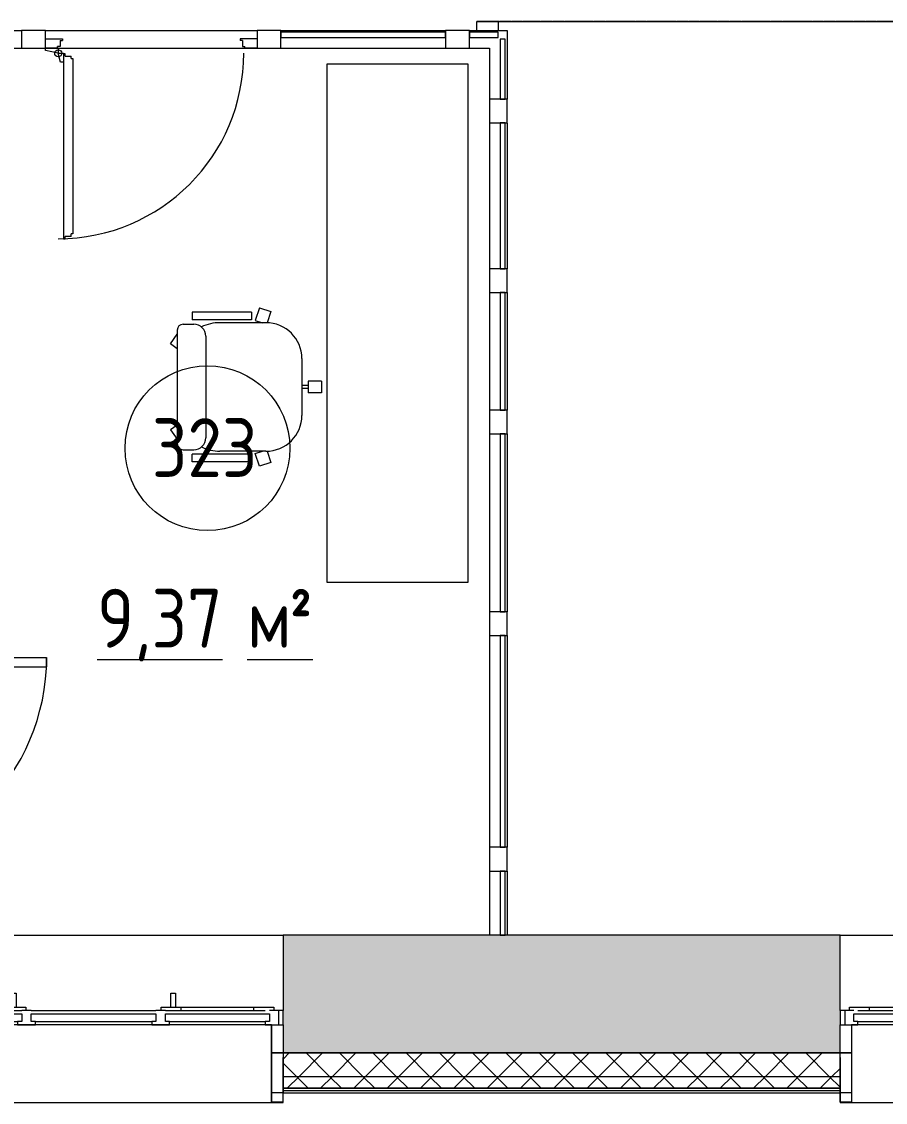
# Model space of a CAD drawing. Header units: millimetres. Extents: x -515342 to 330399, y -224905 to 507333.
# Drawn here: x -304521 to -300854, y 260535 to 265125 of the extents above; entities that cross this region are included whole.
import ezdxf

# ---------------------------------------------------------------- set-up
doc = ezdxf.new("R2010")
doc.units = ezdxf.units.MM
doc.linetypes.add('ASVP_Невидимые', pattern=[5, 3, -2])
doc.linetypes.add('ASVP_Штриховая_ш3 п1_5', pattern=[4.5, 3, -1.5])
doc.layers.get('0').update_dxf_attribs({"lineweight": 0})
for name, color, linetype, lineweight in [('_ Окна', 7, 'Continuous', 0), ('Витраж', 7, 'Continuous', 0), ('Двери', 7, 'Continuous', 0), ('Линии разделители', 7, 'ASVP_Штриховая_ш3 п1_5', 0), ('Марки помещений', 7, 'Continuous', 0), ('Мебель', 7, 'Continuous', 0), ('Окна', 7, 'Continuous', 0), ('Панели витража', 7, 'Continuous', 0), ('Перекрытие', 7, 'Continuous', 0), ('Стены внутренние', 7, 'Continuous', 0), ('Стены наружные', 7, 'Continuous', 0), ('Стены несущие', 7, 'Continuous', 0), ('Стены отделка', 7, 'Continuous', 0), ('Стены штриховка', 7, 'Continuous', 0)]:
    doc.layers.add(name, color=color, linetype=linetype, lineweight=lineweight)
doc.styles.add('GOST Common_1', font='', dxfattribs={"width": 0.9, "height": 250})
doc.styles.add('GOST Common_2', font='', dxfattribs={"width": 0.9, "height": 250})
doc.styles.get('GOST Common_1').set_extended_font_data('GOST Common')
doc.styles.get('GOST Common_2').set_extended_font_data('GOST Common')
pattern_1 = [(45, (0, 0), (-70.71068, 70.71068), []), (135, (0, 0), (-70.71068, -70.71068), [])]

# ---------------------------------------------------------------- blocks, each defined once
blk = doc.blocks.new('Окно_ПВХ_3Створки_1Фрамуга-верх - АР_Окно_ОП_1820_h_х2370_3ст2фр-в-9801112-О_АР_П_3__6_750_План 3 этажа')
at = {"layer": '_ Окна'}
for p, q in [((-1129, 130), (-1205, 130)), ((-1205, 130), (-1205, 70)), ((-1185, 70), (-1185, 130)), ((-1147, 84), (-1147, 116)), ((-1147, 116), (-1129, 116)), ((-1129, 116), (-1129, 130)), ((-723, 116), (-1129, 116)), ((-647, 130), (-723, 130)), ((-723, 130), (-723, 116)), ((-723, 116), (-705, 116)), ((-705, 116), (-705, 84)), ((-665, 84), (-665, 116)), ((-665, 116), (-647, 116)), ((-647, 116), (-647, 130)), ((647, 116), (-647, 116)), ((723, 130), (647, 130)), ((647, 130), (647, 116)), ((647, 116), (665, 116)), ((665, 116), (665, 84)), ((705, 84), (705, 116)), ((705, 116), (723, 116)), ((723, 116), (723, 130)), ((1129, 116), (723, 116)), ((1129, 130), (1129, 116)), ((1205, 130), (1129, 130)), ((1129, 116), (1147, 116)), ((1147, 116), (1147, 84)), ((1185, 70), (1185, 130)), ((1205, 70), (1205, 130)), ((-1205, 70), (-1147, 70)), ((-1165, 56), (-1165, 70)), ((-1080, 56), (-1165, 56)), ((-705, 84), (-1147, 84)), ((-1080, 70), (-1080, 56)), ((-772, 70), (-772, 56)), ((-687, 56), (-772, 56)), ((-705, 70), (-665, 70)), ((-687, 70), (-687, 56)), ((665, 84), (-665, 84)), ((665, 70), (705, 70)), ((687, 56), (687, 70)), ((772, 56), (687, 56)), ((1147, 84), (705, 84)), ((772, 70), (772, 56)), ((1080, 70), (1080, 56)), ((1165, 56), (1080, 56)), ((1147, 70), (1205, 70)), ((1165, 70), (1165, 56))]:
    blk.add_line(p, q, dxfattribs=at)
at = {"layer": 'Окна'}
for p, q in [((-1129, 130), (-723, 130)), ((-647, 130), (647, 130)), ((723, 130), (1129, 130)), ((-705, 70), (-1129, 70)), ((-772, 56), (-1080, 56)), ((-748.5, -4), (-748.5, 56)), ((-728.5, 56), (-728.5, -4)), ((665, 70), (-665, 70)), ((1129, 70), (705, 70)), ((728.5, -4), (728.5, 56)), ((748.5, 56), (748.5, -4)), ((1080, 56), (772, 56)), ((-728.5, -4), (-748.5, -4)), ((748.5, -4), (728.5, -4))]:
    blk.add_line(p, q, dxfattribs=at)
blk = doc.blocks.new('Окно_ПВХ_3Створки_1Фрамуга-верх - АР_Окно_ОП_1820_h_х1570_3ст2фр-в-V3-О_АР_П_3__6_750_План 3 этажа')
at = {"layer": '_ Окна'}
for p, q in [((-729, 130), (-805, 130)), ((-805, 130), (-805, 70)), ((-785, 70), (-785, 130)), ((-747, 84), (-747, 116)), ((-747, 116), (-729, 116)), ((-729, 116), (-729, 130)), ((-323, 116), (-729, 116)), ((-247, 130), (-323, 130)), ((-323, 130), (-323, 116)), ((-323, 116), (-305, 116)), ((-305, 116), (-305, 84)), ((-265, 84), (-265, 116)), ((-265, 116), (-247, 116)), ((-247, 116), (-247, 130)), ((247, 116), (-247, 116)), ((323, 130), (247, 130)), ((247, 130), (247, 116)), ((247, 116), (265, 116)), ((265, 116), (265, 84)), ((305, 84), (305, 116)), ((305, 116), (323, 116)), ((323, 116), (323, 130)), ((729, 116), (323, 116)), ((729, 130), (729, 116)), ((805, 130), (729, 130)), ((729, 116), (747, 116)), ((747, 116), (747, 84)), ((785, 70), (785, 130)), ((805, 70), (805, 130)), ((-805, 70), (-747, 70)), ((-765, 56), (-765, 70)), ((-680, 56), (-765, 56)), ((-305, 84), (-747, 84)), ((-680, 70), (-680, 56)), ((-372, 70), (-372, 56)), ((-287, 56), (-372, 56)), ((-305, 70), (-265, 70)), ((-287, 70), (-287, 56)), ((265, 84), (-265, 84)), ((265, 70), (305, 70)), ((287, 56), (287, 70)), ((372, 56), (287, 56)), ((747, 84), (305, 84)), ((372, 70), (372, 56)), ((680, 70), (680, 56)), ((765, 56), (680, 56)), ((747, 70), (805, 70)), ((765, 70), (765, 56))]:
    blk.add_line(p, q, dxfattribs=at)
at = {"layer": 'Окна'}
for p, q in [((-729, 130), (-323, 130)), ((-247, 130), (247, 130)), ((323, 130), (729, 130)), ((-305, 70), (-729, 70)), ((-372, 56), (-680, 56)), ((-348.5, -4), (-348.5, 56)), ((-328.5, 56), (-328.5, -4)), ((265, 70), (-265, 70)), ((729, 70), (305, 70)), ((328.5, -4), (328.5, 56)), ((348.5, 56), (348.5, -4)), ((680, 56), (372, 56)), ((-328.5, -4), (-348.5, -4)), ((348.5, -4), (328.5, -4))]:
    blk.add_line(p, q, dxfattribs=at)
blk = doc.blocks.new('Прямоугольный импост - АР_Откос_Металлический_50х330 Коричневый Левый-9899771-О_АР_П_3__6_750_План 3 этажа')
at = {"layer": 'Витраж'}
for p, q in [((24023.4, 2594.9), (21713.4, 2594.9)), ((21713.4, 2264.9), (24023.4, 2264.9))]:
    blk.add_line(p, q, dxfattribs=at)
blk = doc.blocks.new('Прямоугольный импост - АР_Откос_Металлический_50х330 Коричневый Правый-V12-О_АР_П_3__6_750_План 3 этажа')
at = {"layer": 'Витраж', "lineweight": 18}
for p, q in [((-50, -40), (-50, 290)), ((-50, 290), (-49, 290)), ((-49, 290), (-49, -39)), ((-1, -39), (-1, 150)), ((-1, 150), (0, 150)), ((0, 150), (0, -40)), ((0, -40), (-50, -40)), ((-49, -39), (-1, -39))]:
    blk.add_line(p, q, dxfattribs=at)
blk = doc.blocks.new('Прямоугольный импост - АР_Откос_Металлический_50х330 Белый Левый-V16-О_АР_П_3__6_750_План 3 этажа')
at = {"layer": 'Витраж'}
for p, q in [((83984.6, 2594.9), (82474.6, 2594.9)), ((82474.6, 2264.9), (83984.6, 2264.9))]:
    blk.add_line(p, q, dxfattribs=at)
blk = doc.blocks.new('Прямоугольный импост - АР_Откос_Металлический_50х330 Белый Левый-V18-О_АР_П_3__6_750_План 3 этажа')
at = {"layer": 'Витраж', "lineweight": 18}
for p, q in [((-50, 290), (-50, -40)), ((-49, 290), (-50, 290)), ((-49, -39), (-49, 290)), ((0, 150), (-1, 150)), ((-1, 150), (-1, -39)), ((0, -40), (0, 150)), ((-50, -40), (0, -40)), ((-1, -39), (-49, -39))]:
    blk.add_line(p, q, dxfattribs=at)
blk = doc.blocks.new('СД_Люблино_Фасады_rvt-1-О_АР_П_3__6_750_План 3 этажа')
at = {"layer": 'Стены внутренние'}
h = blk.add_hatch(dxfattribs=at)
h.set_pattern_fill('FP_1', color=256, style=0, pattern_type=2)
h.set_pattern_definition([(45, (0, 0), (-224.5064, 224.5064), []), (45, (224.5, 0), (-224.5064, 224.5064), [396.875, -79.375, 3.353, -76.022])])
h.paths.add_polyline_path([(85325, 2475), (85325, 2975), (84034.6, 2975), (84034.6, 2475), (84354.2, 2475)])
h.paths.add_polyline_path([(82424.6, 2475), (82424.6, 2975), (80024.6, 2975), (80024.6, 2475), (82310.6, 2475)])
h.paths.add_polyline_path([(77614.6, 2475), (77614.6, 2975), (76428.8, 2975), (76428.8, 2475), (77457.1, 2475)])
h.paths.add_polyline_path([(73880.8, 2475), (74018.8, 2475), (74018.8, 2975), (71654.3, 2975), (71654.3, 2475), (73625.3, 2475)])
h.paths.add_polyline_path([(70044.3, 2475), (70044.3, 2975), (68833.2, 2975), (68833.2, 2475), (69547.1, 2475)])
h.paths.add_polyline_path([(67223.2, 2475), (67223.2, 2975), (66055, 2975), (66055, 2475), (66983.7, 2475)])
h.paths.add_polyline_path([(64445, 2475), (64445, 2975), (63279.5, 2975), (63279.5, 2475), (64429.2, 2475)])
h.paths.add_polyline_path([(61669.5, 2475), (61669.5, 2975), (59270, 2975), (59270, 2475), (61619.2, 2475)])
h.paths.add_polyline_path([(56860, 2475), (56860, 2975), (55705, 2975), (55705, 2475), (56765.7, 2475)])
h.paths.add_polyline_path([(53295, 2475), (53295, 2975), (52107.5, 2975), (52107.5, 2475), (53189.4, 2475)])
h.paths.add_polyline_path([(49697.5, 2475), (49697.5, 2975), (48505, 2975), (48505, 2475), (49613.1, 2475)])
h.paths.add_polyline_path([(46036.8, 2475), (46095, 2475), (46095, 2975), (44880, 2975), (44880, 2475), (45525.9, 2475)])
h.paths.add_polyline_path([(42470, 2475), (42470, 2975), (40100.1, 2975), (40100.1, 2475), (42460.5, 2475)])
h.paths.add_polyline_path([(38490.1, 2475), (38490.1, 2975), (37284.2, 2975), (37284.2, 2475), (38373.4, 2475)])
h.paths.add_polyline_path([(35563.4, 2475), (35674.2, 2475), (35674.2, 2975), (34486.9, 2975), (34486.9, 2475), (35308, 2475)])
h.paths.add_polyline_path([(32753.5, 2475), (32876.9, 2475), (32876.9, 2975), (31722.6, 2975), (31722.6, 2475), (32242.6, 2475)])
h.paths.add_polyline_path([(29943.5, 2475), (30112.6, 2475), (30112.6, 2975), (27685.9, 2975), (27685.9, 2475), (29688.1, 2475)])
h.paths.add_polyline_path([(25275.9, 2475), (25275.9, 2975), (24073.4, 2975), (24073.4, 2475), (25090, 2475)])
h.paths.add_polyline_path([(21663.4, 2475), (21663.4, 2975), (19290.9, 2975), (19290.9, 2475), (21513.7, 2475)])
h.paths.add_polyline_path([(17680.9, 2475), (17680.9, 2975), (16335, 2975), (16335, 2475), (17426.5, 2475)])
at = {"layer": 'Стены наружные'}
h = blk.add_hatch(dxfattribs=at)
h.set_pattern_fill('FP_5', color=256, style=0, pattern_type=2)
h.set_pattern_definition(pattern_1)
h.paths.add_polyline_path([(77457.1, 2374.9), (77614.6, 2374.9), (77614.6, 2474.9), (76428.8, 2474.9), (76428.8, 2374.9), (77201.6, 2374.9)])
h.paths.add_polyline_path([(73880.8, 2374.9), (74018.8, 2374.9), (74018.8, 2474.9), (71654.3, 2474.9), (71654.3, 2374.9), (73625.3, 2374.9)])
h.paths.add_polyline_path([(70044.3, 2374.9), (70044.3, 2474.9), (68833.2, 2474.9), (68833.2, 2374.9), (69027.3, 2374.9)])
h.paths.add_polyline_path([(66983.7, 2374.9), (67223.2, 2374.9), (67223.2, 2474.9), (66055, 2474.9), (66055, 2374.9), (66472.8, 2374.9)])
h.paths.add_polyline_path([(64445, 2374.9), (64445, 2474.9), (63279.5, 2474.9), (63279.5, 2374.9), (64429.2, 2374.9)])
h.paths.add_polyline_path([(61363.8, 2374.9), (61669.5, 2374.9), (61669.5, 2474.9), (60240, 2474.9), (60240, 2374.9), (61108.3, 2374.9)])
h = blk.add_hatch(dxfattribs=at)
h.set_pattern_fill('FP_5', color=256, style=0, pattern_type=2)
h.set_pattern_definition(pattern_1)
h.paths.add_polyline_path([(77614.6, 2324.9), (77614.6, 2374.9), (76428.8, 2374.9), (76428.8, 2324.9), (77457.1, 2324.9)])
h.paths.add_polyline_path([(73625.3, 2324.9), (74018.8, 2324.9), (74018.8, 2374.9), (71654.3, 2374.9), (71654.3, 2324.9), (73114.5, 2324.9)])
h.paths.add_polyline_path([(70044.3, 2324.9), (70044.3, 2374.9), (68833.2, 2374.9), (68833.2, 2324.9), (69027.3, 2324.9)])
h.paths.add_polyline_path([(67223.2, 2324.9), (67223.2, 2374.9), (66055, 2374.9), (66055, 2324.9), (66983.7, 2324.9)])
h.paths.add_polyline_path([(63918.3, 2324.9), (64445, 2324.9), (64445, 2374.9), (63279.5, 2374.9), (63279.5, 2324.9), (63407.4, 2324.9)])
h.paths.add_polyline_path([(61363.8, 2324.9), (61669.5, 2324.9), (61669.5, 2374.9), (60240, 2374.9), (60240, 2324.9), (61108.3, 2324.9)])
at = {"layer": 'Стены внутренние'}
for p, q in [((70044.3, 2975), (71654.3, 2975)), ((74018.8, 2975), (76428.8, 2975)), ((71654.3, 2475), (71605.3, 2475)), ((74067.8, 2475), (74018.8, 2475)), ((71653.5, 2304.9), (71605.1, 2304.9)), ((74067.9, 2304.9), (74019.6, 2304.9))]:
    blk.add_line(p, q, dxfattribs=at)
at = {"layer": 'Стены наружные'}
for p, q in [((71605.3, 2474.9), (71654.3, 2474.9)), ((74018.8, 2474.9), (74067.8, 2474.9))]:
    blk.add_line(p, q, dxfattribs=at)
at = {"layer": 'Стены несущие'}
for p, q in [((74018.8, 2975), (71654.3, 2975)), ((71654.3, 2975), (71654.3, 2655)), ((74018.8, 2655), (74018.8, 2975)), ((71654.3, 2595), (71654.3, 2475)), ((74018.8, 2475), (74018.8, 2595)), ((71654.3, 2475), (74018.8, 2475))]:
    blk.add_line(p, q, dxfattribs=at)
at = {"layer": 'Стены отделка', "lineweight": 9}
for p, q in [((74018.8, 2474.9), (71654.3, 2474.9)), ((71654.3, 2474.9), (71654.3, 2374.9)), ((74018.8, 2374.9), (74018.8, 2474.9)), ((71654.3, 2374.9), (71654.3, 2324.9)), ((74018.8, 2324.9), (74018.8, 2374.9)), ((71654.3, 2324.9), (71654.3, 2314.9)), ((71654.3, 2314.9), (71654.3, 2304.9)), ((71654.3, 2304.9), (74018.8, 2304.9)), ((74018.8, 2314.9), (74018.8, 2324.9)), ((74018.8, 2304.9), (74018.8, 2314.9))]:
    blk.add_line(p, q, dxfattribs=at)
at = {"layer": 'Стены штриховка'}
for p, q in [((71654.3, 2374.9), (74018.8, 2374.9)), ((71654.3, 2324.9), (74018.8, 2324.9)), ((74018.8, 2324.9), (71654.3, 2324.9)), ((71654.3, 2314.9), (74018.8, 2314.9))]:
    blk.add_line(p, q, dxfattribs=at)
at = {"layer": 'Витраж', "lineweight": 9}
for name, p in [('Прямоугольный импост - АР_Откос_Металлический_50х330 Белый Левый-V16-О_АР_П_3__6_750_План 3 этажа', (-12380.4, 0)), ('Прямоугольный импост - АР_Откос_Металлический_50х330 Белый Левый-V18-О_АР_П_3__6_750_План 3 этажа', (71654.3, 2304.9)), ('Прямоугольный импост - АР_Откос_Металлический_50х330 Коричневый Левый-9899771-О_АР_П_3__6_750_План 3 этажа', (52355.4, 0))]:
    blk.add_blockref(name, p, dxfattribs=at)
at = {"layer": 'Витраж', "lineweight": 9, "extrusion": (0, 0, -1)}
blk.add_blockref('Прямоугольный импост - АР_Откос_Металлический_50х330 Коричневый Правый-V12-О_АР_П_3__6_750_План 3 этажа', (-74018.8, 2304.9), dxfattribs=at)
at = {"layer": 'Окна', "lineweight": 9, "rotation": 180}
for name, p in [('Окно_ПВХ_3Створки_1Фрамуга-верх - АР_Окно_ОП_1820_h_х1570_3ст2фр-в-V3-О_АР_П_3__6_750_План 3 этажа', (70849.3, 2725)), ('Окно_ПВХ_3Створки_1Фрамуга-верх - АР_Окно_ОП_1820_h_х2370_3ст2фр-в-9801112-О_АР_П_3__6_750_План 3 этажа', (75223.8, 2725))]:
    blk.add_blockref(name, p, dxfattribs=at)
blk = doc.blocks.new('Дверь_Деревянная_1 полотно - АР_Дверь_Межкомнатная_900х2000h_полотно__Г_Пр-9141869-О_АР_П_3__6_750_План 3 этажа')
at = {"layer": 'Двери', "lineweight": 18}
for p, q in [((-450, 95), (-450, 995)), ((-450, 995), (-410, 995)), ((-410, 95), (-410, 995)), ((-480, 95), (-450, 95)), ((-480, 95), (-480, 25)), ((-450, 55), (-450, 95)), ((-410, 95), (-450, 95)), ((480, 95), (450, 95)), ((450, 55), (450, 95)), ((480, 95), (480, 25)), ((-450, 55), (-440, 55)), ((-440, 25), (-440, 55)), ((450, 55), (440, 55)), ((440, 25), (440, 55)), ((-480, 25), (-440, 25)), ((480, 25), (440, 25))]:
    blk.add_line(p, q, dxfattribs=at)
at = {"layer": 'Двери', "linetype": 'ASVP_Невидимые', "lineweight": 18}
for p, q in [((-500, 95), (-500, 75)), ((-480, 95), (-500, 95)), ((480, 95), (500, 95)), ((500, 95), (500, 75)), ((-500, 25), (-480, 25)), ((500, 25), (480, 25))]:
    blk.add_line(p, q, dxfattribs=at)
at = {"layer": 'Двери', "lineweight": 18}
blk.add_arc((-450, 95), 900, 0, 90, dxfattribs=at)
blk = doc.blocks.new('Панели_Витраж ТПТ75_Заполнение - АР_ПанельВитража_ТПТ75_Стекло многослойное огнестойкое_22мм-9716437-О_АР_П_3__6_750_План 3 этажа')
at = {"layer": 'Панели витража', "lineweight": 18}
for p, q in [((61.4, -7.5), (-61.4, -7.5)), ((-61.4, -7.5), (-61.4, -29.5)), ((-61.4, -29.5), (61.4, -29.5)), ((61.4, -29.5), (61.4, -7.5))]:
    blk.add_line(p, q, dxfattribs=at)
blk = doc.blocks.new('Панели_Витраж ТПТ75_Заполнение - АР_ПанельВитража_ТПТ75_Стекло многослойное огнестойкое_22мм-9688157-О_АР_П_3__6_750_План 3 этажа')
at = {"layer": 'Панели витража', "lineweight": 18}
for p, q in [((136.2, -7.5), (-136.2, -7.5)), ((-136.2, -7.5), (-136.2, -29.5)), ((-136.2, -29.5), (136.2, -29.5)), ((136.2, -29.5), (136.2, -7.5))]:
    blk.add_line(p, q, dxfattribs=at)
blk = doc.blocks.new('Прямоугольный импост - АР_Импост_ТПТ75_101х75-9716435-О_АР_П_3__6_750_План 3 этажа')
at = {"layer": 'Витраж'}
for p, q in [((72444.8, 6817.5), (72605, 6817.5)), ((72444.8, 6742.5), (72530, 6742.5))]:
    blk.add_line(p, q, dxfattribs=at)
blk = doc.blocks.new('Прямоугольный импост - АР_Импост_ТПТ75_101х75-9688156-О_АР_П_3__6_750_План 3 этажа')
at = {"layer": 'Витраж'}
for p, q in [((72530, 3247.4), (72530, 2975)), ((72605, 3247.4), (72605, 2975))]:
    blk.add_line(p, q, dxfattribs=at)
blk = doc.blocks.new('Прямоугольный импост - АР_Импост_ТПТ75_101х75-9684602-О_АР_П_3__6_750_План 3 этажа')
at = {"layer": 'Витраж'}
for p, q in [((70330, 6817.5), (70543.8, 6817.5)), ((70330, 6742.5), (70543.8, 6742.5))]:
    blk.add_line(p, q, dxfattribs=at)
blk = doc.blocks.new('Прямоугольный импост - АР_Импост_ТПТ75_101х75-9383812-О_АР_П_3__6_750_План 3 этажа')
at = {"layer": 'Витраж', "lineweight": 18}
for p, q in [((-50.5, 37.5), (50.5, 37.5)), ((-50.5, -37.5), (-50.5, 37.5)), ((50.5, 37.5), (50.5, -37.5)), ((50.5, -37.5), (-50.5, -37.5))]:
    blk.add_line(p, q, dxfattribs=at)
blk = doc.blocks.new('ПанелиВитражаМП500_Дверь_Алюминиевая_1 полотно - АР_Дверь_МП-500_Средник_РучкаПрямая_Пр-9383815-О_АР_П_3__6_750_План 3 этажа')
at = {"layer": 'Двери', "lineweight": 18}
for p, q in [((-449.5, 2.5), (-377.5, 2.5)), ((-377.5, 2.5), (-377.5, -4.5)), ((377.5, 2.5), (377.5, -4.5)), ((449.5, 2.5), (377.5, 2.5)), ((-395, -37.5), (-449.5, -37.5)), ((-449.5, -47.5), (-449.5, -37.5)), ((-449.5, -37.5), (-397.5, -37.5)), ((-387.5, -30.5), (-397.5, -30.5)), ((-397.5, -37.5), (-397.5, -30.5)), ((-395, -37.5), (-395, -59.5)), ((-387.5, -4.5), (-387.5, -30.5)), ((-387.5, -4.5), (-377.5, -4.5)), ((387.5, -4.5), (377.5, -4.5)), ((387.5, -4.5), (387.5, -30.5)), ((387.5, -30.5), (397.5, -30.5)), ((397.5, -37.5), (397.5, -30.5)), ((449.5, -37.5), (397.5, -37.5)), ((-395, -59.5), (-449.5, -47.5)), ((-385, -97), (-395, -59.5)), ((-395, -59.5), (-373, -59.5)), ((-373, -59.5), (-373, -62)), ((-373, -62), (-373, -847)), ((-366, -62), (-373, -62)), ((-366, -72), (-366, -62)), ((-366, -72), (-340, -72)), ((-340, -82), (-340, -72)), ((-340, -82), (-333, -82)), ((-333, -82), (-333, -827)), ((-373, -97), (-385, -97)), ((-373, -847), (-366, -847)), ((-366, -847), (-366, -837)), ((-340, -837), (-366, -837)), ((-340, -837), (-340, -827)), ((-333, -827), (-340, -827))]:
    blk.add_line(p, q, dxfattribs=at)
blk.add_circle((-395, -59.5), 15, dxfattribs=at)
blk.add_arc((-395, -59.5), 787.5, 270, 360, dxfattribs=at)
blk = doc.blocks.new('Прямоугольный импост - АР_Импост_ТПТ75_101х75-9336405-О_АР_П_3__6_750_План 3 этажа')
at = {"layer": 'Витраж'}
for p, q in [((70644.8, 6817.5), (71543.8, 6817.5)), ((70644.8, 6742.5), (71543.8, 6742.5))]:
    blk.add_line(p, q, dxfattribs=at)
blk = doc.blocks.new('Панели_Витраж ТПТ75_Заполнение - АР_ПанельВитража_ТПТ75_Стекло многослойное огнестойкое_22мм-9383840-О_АР_П_3__6_750_План 3 этажа')
at = {"layer": 'Панели витража', "lineweight": 18}
for p, q in [((349.5, -7.5), (-349.5, -7.5)), ((-349.5, -7.5), (-349.5, -29.5)), ((-349.5, -29.5), (349.5, -29.5)), ((349.5, -29.5), (349.5, -7.5))]:
    blk.add_line(p, q, dxfattribs=at)
blk = doc.blocks.new('Прямоугольный импост - АР_Импост_ТПТ75_101х75-9336338-О_АР_П_3__6_750_План 3 этажа')
at = {"layer": 'Витраж'}
for p, q in [((71644.8, 6817.5), (72343.8, 6817.5)), ((71644.8, 6742.5), (72343.8, 6742.5))]:
    blk.add_line(p, q, dxfattribs=at)
blk = doc.blocks.new('Панели_Витраж ТПТ75_Заполнение - АР_ПанельВитража_ТПТ75_Стекло многослойное огнестойкое_22мм-9681578-О_АР_П_3__6_750_План 3 этажа')
at = {"layer": 'Панели витража', "lineweight": 18}
for p, q in [((127.3, -7.5), (-127.3, -7.5)), ((-127.3, -7.5), (-127.3, -29.5)), ((-127.3, -29.5), (127.3, -29.5)), ((127.3, -29.5), (127.3, -7.5))]:
    blk.add_line(p, q, dxfattribs=at)
blk = doc.blocks.new('Прямоугольный импост - АР_Импост_ТПТ75_101х75-9716436-О_АР_П_3__6_750_План 3 этажа')
at = {"layer": 'Витраж'}
for p, q in [((72605, 6817.5), (72605, 6525.4)), ((72530, 6742.5), (72530, 6525.4))]:
    blk.add_line(p, q, dxfattribs=at)
blk = doc.blocks.new('Прямоугольный импост - АР_Импост_ТПТ75_101х75-9336356-О_АР_П_3__6_750_План 3 этажа')
at = {"layer": 'Витраж', "lineweight": 18}
for p, q in [((-50.5, 37.5), (50.5, 37.5)), ((-50.5, -37.5), (-50.5, 37.5)), ((50.5, 37.5), (50.5, -37.5)), ((50.5, -37.5), (-50.5, -37.5))]:
    blk.add_line(p, q, dxfattribs=at)
blk = doc.blocks.new('Панели_Витраж ТПТ75_Заполнение - АР_ПанельВитража_ТПТ75_Стекло многослойное огнестойкое_22мм-9336368-О_АР_П_3__6_750_План 3 этажа')
at = {"layer": 'Панели витража', "lineweight": 18}
for p, q in [((309.5, -7.5), (-309.5, -7.5)), ((-309.5, -7.5), (-309.5, -29.5)), ((-309.5, -29.5), (309.5, -29.5)), ((309.5, -29.5), (309.5, -7.5))]:
    blk.add_line(p, q, dxfattribs=at)
blk = doc.blocks.new('Прямоугольный импост - АР_Импост_ТПТ75_101х75-9336366-О_АР_П_3__6_750_План 3 этажа')
at = {"layer": 'Витраж'}
for p, q in [((72530, 6424.4), (72530, 5805.4)), ((72605, 6424.4), (72605, 5805.4))]:
    blk.add_line(p, q, dxfattribs=at)
blk = doc.blocks.new('Панели_Витраж ТПТ75_Заполнение - АР_ПанельВитража_ТПТ75_Стекло многослойное огнестойкое_22мм-9336376-О_АР_П_3__6_750_План 3 этажа')
at = {"layer": 'Панели витража', "lineweight": 18}
for p, q in [((249.5, -7.5), (-249.5, -7.5)), ((-249.5, -7.5), (-249.5, -29.5)), ((-249.5, -29.5), (249.5, -29.5)), ((249.5, -29.5), (249.5, -7.5))]:
    blk.add_line(p, q, dxfattribs=at)
blk = doc.blocks.new('Прямоугольный импост - АР_Импост_ТПТ75_101х75-9336374-О_АР_П_3__6_750_План 3 этажа')
at = {"layer": 'Витраж'}
for p, q in [((72530, 5704.4), (72530, 5205.4)), ((72605, 5704.4), (72605, 5205.4))]:
    blk.add_line(p, q, dxfattribs=at)
blk = doc.blocks.new('Панели_Витраж ТПТ75_Заполнение - АР_ПанельВитража_ТПТ75_Стекло многослойное огнестойкое_22мм-9336406-О_АР_П_3__6_750_План 3 этажа')
at = {"layer": 'Панели витража', "lineweight": 18}
for p, q in [((378, -7.5), (-378, -7.5)), ((-378, -7.5), (-378, -29.5)), ((-378, -29.5), (378, -29.5)), ((378, -29.5), (378, -7.5))]:
    blk.add_line(p, q, dxfattribs=at)
blk = doc.blocks.new('Прямоугольный импост - АР_Импост_ТПТ75_101х75-9336404-О_АР_П_3__6_750_План 3 этажа')
at = {"layer": 'Витраж'}
for p, q in [((72530, 5104.4), (72530, 4348.4)), ((72605, 5104.4), (72605, 4348.4))]:
    blk.add_line(p, q, dxfattribs=at)
blk = doc.blocks.new('Панели_Витраж ТПТ75_Заполнение - АР_ПанельВитража_ТПТ75_Стекло многослойное огнестойкое_22мм-9570699-О_АР_П_3__6_750_План 3 этажа')
at = {"layer": 'Панели витража', "lineweight": 18}
for p, q in [((449.5, -7.5), (-449.5, -7.5)), ((-449.5, -7.5), (-449.5, -29.5)), ((-449.5, -29.5), (449.5, -29.5)), ((449.5, -29.5), (449.5, -7.5))]:
    blk.add_line(p, q, dxfattribs=at)
blk = doc.blocks.new('Стол-Прямоугольный - 2200х600 мм-9227830-О_АР_П_3__6_750_План 3 этажа')
at = {"layer": 'Мебель'}
for p, q in [((1100, 300), (-1100, 300)), ((-1100, 300), (-1100, -300)), ((1100, -300), (1100, 300)), ((-1100, -300), (1100, -300))]:
    blk.add_line(p, q, dxfattribs=at)
blk = doc.blocks.new('Стул-Администратор - Стул-Администратор-8849246-О_АР_П_3__6_750_План 3 этажа')
at = {"layer": 'Мебель'}
for p, q in [((115.6, 364.6), (115.6, 308.2)), ((115.6, 364.6), (166.4, 364.6)), ((166.4, 364.6), (166.4, 308.2)), ((20.3, 281.9), (261.6, 281.9)), ((115.6, 308.2), (166.4, 308.2)), ((134.6, 308.2), (134.6, 281.9)), ((134.6, 308.2), (147.3, 308.2)), ((134.6, 281.9), (147.3, 281.9)), ((147.3, 308.2), (147.3, 281.9)), ((-195.6, 101.6), (-179.9, 149.9)), ((-179.9, 149.9), (-132, 134.3)), ((414, 134.3), (461.9, 149.9)), ((461.9, 149.9), (477.6, 101.6)), ((-195.6, 101.6), (-142, 84.2)), ((-142, 84.2), (-132.1, 114.8)), ((-132.1, 129.5), (-132.1, -66.2)), ((414, 129.5), (414, -66.2)), ((424, 84.2), (414, 114.8)), ((477.6, 101.6), (424, 84.2)), ((-176.5, 68.4), (-176.5, -184.3)), ((-176.5, 68.4), (-144.6, 68.4)), ((-144.6, 68.4), (-144.6, -184.3)), ((426.2, 68.4), (426.2, -184.3)), ((458.5, 68.4), (426.2, 68.4)), ((458.5, 68.4), (458.5, -184.3)), ((-74.8, -126.3), (356.8, -126.3)), ((-125.5, -222.1), (-125.5, -177)), ((407.5, -222.1), (407.5, -177)), ((-176.5, -184.3), (-144.6, -184.3)), ((458.5, -184.3), (426.2, -184.3)), ((-100.3, -247.3), (382.2, -247.3)), ((-41.7, -275.7), (-83.8, -247.3)), ((-21.1, -247.3), (-41.7, -275.7)), ((303, -247.3), (323.6, -275.7)), ((323.6, -275.7), (362.7, -247.3))]:
    blk.add_line(p, q, dxfattribs=at)
for centre, radius, start, end in [((20.3, 129.5), 152.4, 90, 180), ((261.6, 129.5), 152.4, 0, 90), ((45.7, -66.2), 177.8, 180, 206.1658), ((236.2, -66.2), 177.8, 333.8316, 0), ((-74.8, -177), 50.7, 90, 180), ((356.8, -177), 50.7, 0, 90), ((-100.3, -222.1), 25.2, 180, 270), ((382.2, -222.1), 25.2, 270, 0)]:
    blk.add_arc(centre, radius, start, end, dxfattribs=at)
blk = doc.blocks.new('ASVP_Марка_Помещение_ДваЗначения - Номер Площадь-685795-О_АР_П_3__6_750_План 3 этажа')
at = {"layer": 'Марки помещений'}
blk.add_circle((0, 0), 3.5, dxfattribs=at)

msp = doc.modelspace()

# ---------------------------------------------------------------- linework, layer by layer
at = {"layer": 'Линии разделители'}
msp.add_line((-293699.6354, 265125.4137), (-302588.0417, 265125.4137), dxfattribs=at)
at = {"layer": 'Перекрытие'}
for p, q in [((-302588.0417, 265087.9137), (-302588.0417, 265125.4137)), ((-302588.0417, 265125.4137), (-293699.6354, 265125.4137)), ((-302497.1354, 265125.4137), (-302497.1354, 265087.9137))]:
    msp.add_line(p, q, dxfattribs=at)

# ---------------------------------------------------------------- block references
msp.add_blockref('СД_Люблино_Фасады_rvt-1-О_АР_П_3__6_750_План 3 этажа', (-375064.6354, 258270.4137))
at = {"layer": 'Витраж'}
for name in ['Прямоугольный импост - АР_Импост_ТПТ75_101х75-9684602-О_АР_П_3__6_750_План 3 этажа', 'Прямоугольный импост - АР_Импост_ТПТ75_101х75-9336405-О_АР_П_3__6_750_План 3 этажа', 'Прямоугольный импост - АР_Импост_ТПТ75_101х75-9336338-О_АР_П_3__6_750_План 3 этажа', 'Прямоугольный импост - АР_Импост_ТПТ75_101х75-9716435-О_АР_П_3__6_750_План 3 этажа', 'Прямоугольный импост - АР_Импост_ТПТ75_101х75-9716436-О_АР_П_3__6_750_План 3 этажа', 'Прямоугольный импост - АР_Импост_ТПТ75_101х75-9336366-О_АР_П_3__6_750_План 3 этажа', 'Прямоугольный импост - АР_Импост_ТПТ75_101х75-9336374-О_АР_П_3__6_750_План 3 этажа', 'Прямоугольный импост - АР_Импост_ТПТ75_101х75-9336404-О_АР_П_3__6_750_План 3 этажа', 'Прямоугольный импост - АР_Импост_ТПТ75_101х75-9688156-О_АР_П_3__6_750_План 3 этажа']:
    msp.add_blockref(name, (-375064.6354, 258270.4137), dxfattribs=at)
at = {"layer": 'Витраж', "extrusion": (0, 0, -1)}
for p in [(304470.371, 265050.4137), (303470.371, 265050.4137), (302670.371, 265050.4137)]:
    msp.add_blockref('Прямоугольный импост - АР_Импост_ТПТ75_101х75-9383812-О_АР_П_3__6_750_План 3 этажа', p, dxfattribs=at)
at = {"layer": 'Витраж', "extrusion": (0, 0, -1), "rotation": 90.00000000000026}
for p in [(302497.1354, 264745.3538), (302497.1354, 264025.3538), (302497.1354, 263425.3538), (302497.1354, 262568.3168), (302497.1354, 261568.3168)]:
    msp.add_blockref('Прямоугольный импост - АР_Импост_ТПТ75_101х75-9336356-О_АР_П_3__6_750_План 3 этажа', p, dxfattribs=at)
at = {"layer": 'Витраж', "rotation": 269.9999999999998}
msp.add_blockref('Прямоугольный импост - АР_Импост_ТПТ75_101х75-9336405-О_АР_П_3__6_750_План 3 этажа', (-309277.1354, 333162.5812), dxfattribs=at)
at = {"layer": 'Двери'}
msp.add_blockref('ПанелиВитражаМП500_Дверь_Алюминиевая_1 полотно - АР_Дверь_МП-500_Средник_РучкаПрямая_Пр-9383815-О_АР_П_3__6_750_План 3 этажа', (-303970.371, 265050.4137), dxfattribs=at)
at = {"layer": 'Двери', "rotation": 269.9999999999999}
msp.add_blockref('Дверь_Деревянная_1 полотно - АР_Дверь_Межкомнатная_900х2000h_полотно__Г_Пр-9141869-О_АР_П_3__6_750_План 3 этажа', (-305409.6354, 261975.4137), dxfattribs=at)
at = {"layer": 'Марки помещений', "xscale": 99.99999999999993, "yscale": 99.99999999999993, "zscale": 99.99999999999993}
msp.add_blockref('ASVP_Марка_Помещение_ДваЗначения - Номер Площадь-685795-О_АР_П_3__6_750_План 3 этажа', (-303731.7855, 263313.4834), dxfattribs=at)
at = {"layer": 'Мебель'}
for name, p, rotation in [('Стол-Прямоугольный - 2200х600 мм-9227830-О_АР_П_3__6_750_План 3 этажа', (-302925.371, 263845.3538), 89.99999999999973), ('Стул-Администратор - Стул-Администратор-8849246-О_АР_П_3__6_750_План 3 этажа', (-303612.9434, 263714.6876), 270.0000000000002)]:
    msp.add_blockref(name, p, dxfattribs=dict(at, rotation=rotation))
at = {"layer": 'Панели витража'}
for name, p, rotation in [('Панели_Витраж ТПТ75_Заполнение - АР_ПанельВитража_ТПТ75_Стекло многослойное огнестойкое_22мм-9383840-О_АР_П_3__6_750_План 3 этажа', (-303070.371, 265050.4137), 180), ('Панели_Витраж ТПТ75_Заполнение - АР_ПанельВитража_ТПТ75_Стекло многослойное огнестойкое_22мм-9716437-О_АР_П_3__6_750_План 3 этажа', (-302558.5032, 265050.4137), 180), ('Панели_Витраж ТПТ75_Заполнение - АР_ПанельВитража_ТПТ75_Стекло многослойное огнестойкое_22мм-9681578-О_АР_П_3__6_750_План 3 этажа', (-302497.1354, 264923.1338), 89.99999999999977), ('Панели_Витраж ТПТ75_Заполнение - АР_ПанельВитража_ТПТ75_Стекло многослойное огнестойкое_22мм-9336368-О_АР_П_3__6_750_План 3 этажа', (-302497.1354, 264385.3538), 89.99999999999977), ('Панели_Витраж ТПТ75_Заполнение - АР_ПанельВитража_ТПТ75_Стекло многослойное огнестойкое_22мм-9336376-О_АР_П_3__6_750_План 3 этажа', (-302497.1354, 263725.3538), 89.99999999999977), ('Панели_Витраж ТПТ75_Заполнение - АР_ПанельВитража_ТПТ75_Стекло многослойное огнестойкое_22мм-9336406-О_АР_П_3__6_750_План 3 этажа', (-302497.1354, 262996.8353), 89.99999999999977), ('Панели_Витраж ТПТ75_Заполнение - АР_ПанельВитража_ТПТ75_Стекло многослойное огнестойкое_22мм-9570699-О_АР_П_3__6_750_План 3 этажа', (-302497.1354, 262068.3168), 89.99999999999977), ('Панели_Витраж ТПТ75_Заполнение - АР_ПанельВитража_ТПТ75_Стекло многослойное огнестойкое_22мм-9688157-О_АР_П_3__6_750_План 3 этажа', (-302497.1354, 261381.6153), 89.99999999999977)]:
    msp.add_blockref(name, p, dxfattribs=dict(at, rotation=rotation))

# ---------------------------------------------------------------- texts
at = {"layer": 'Марки помещений', "char_height": 250, "attachment_point": 1}
for s, insert, width, style in [('323', (-303968.0428, 263441.2084), 584.430187, 'GOST Common_1'), ('\\L9,37 ', (-304200.679, 262716.678), 772.025062, 'GOST Common_1'), ('\\L\\fGOST Common|b0|i0|c238|p34|;\\W.9;\\L²', (-303385.1009, 262716.678), 165.949312, 'GOST Common_2'), ('\\L\\fGOST Common|b0|i0|c204|p34|;\\W.9;\\Lм', (-303563.6946, 262716.678), 216.455625, 'GOST Common_1')]:
    msp.add_mtext(s, dxfattribs=dict(at, insert=insert, width=width, style=style))

doc.saveas('drawing.dxf')
